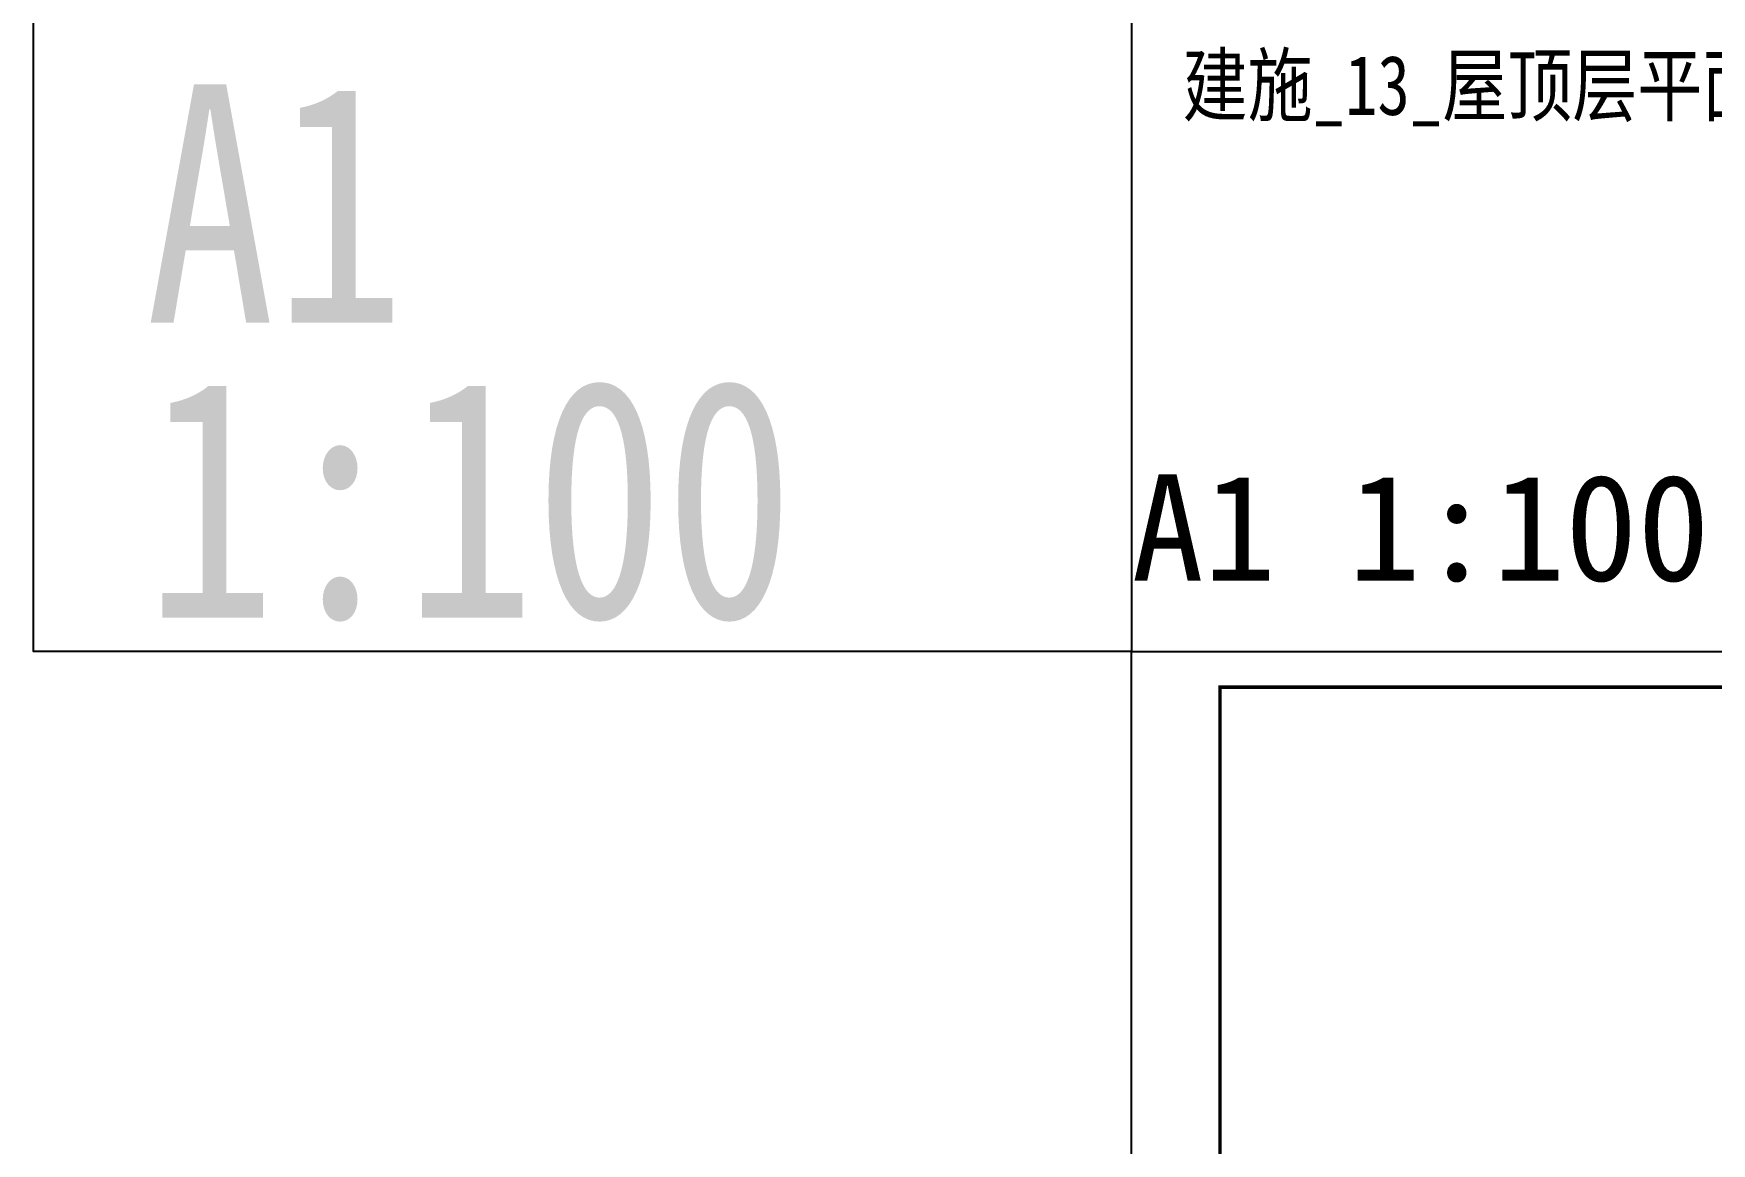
# Model space of a CAD drawing. Extents: x -518115 to 1124316, y -209821 to 1628073.
# Drawn here: x 782614 to 829990, y 224729 to 256048 of the extents above; entities that cross this region are included whole.
import ezdxf

# ---------------------------------------------------------------- set-up
doc = ezdxf.new("R2010")
doc.units = 0
doc.header["$LTSCALE"] = 1000
doc.header["$MEASUREMENT"] = 0
for name, color, linetype in [('text', 7, 'Continuous'), ('图框', 140, 'Continuous'), ('导图字', 7, 'Continuous')]:
    doc.layers.add(name, color=color, linetype=linetype)
doc.layers.add('yichutu', color=7, linetype='Continuous', true_color=0xffffff, plot=False)
doc.styles.add('_TCH_LABEL', font='')
doc.styles.add('黑体', font='')
doc.styles.get('_TCH_LABEL').set_extended_font_data('SimHei')
doc.styles.get('黑体').set_extended_font_data('SimHei')

# ---------------------------------------------------------------- blocks, each defined once
blk = doc.blocks.new('yct-841-594-84100-59399.9999999999-100-1000.0')
at = {"layer": 'yichutu', "color": 7, "true_color": 0xffffff}
blk.add_lwpolyline([(0, 0), (0, 59400), (84100, 59400), (84100, 0)], close=True, dxfattribs=at)
at = {"layer": 'yichutu', "color": 7, "true_color": 0xffffff, "style": '_TCH_LABEL'}
blk.add_text('A1 1:100', height=3000, dxfattribs=at).set_placement((0, 61400))
blk = doc.blocks.new('TK')
at = {"layer": '图框'}
blk.add_lwpolyline([(465375, 548714), (549475, 548714), (549475, 489314), (465375, 489314)], close=True, dxfattribs=at)
blk.add_lwpolyline([(465375, 548714), (549475, 548714), (549475, 489314), (465375, 489314)], close=True, dxfattribs=at)
at = {"layer": '图框', "const_width": 100}
blk.add_lwpolyline([(548475, 490314), (548475, 547714), (467875, 547714), (467875, 490314)], close=True, dxfattribs=at)

msp = doc.modelspace()

# ---------------------------------------------------------------- linework, layer by layer
at = {"layer": 'text', "color": 2}
msp.add_lwpolyline([(813614.1, 238606.8), (782614.1, 238606.8), (782614.1, 256415.2), (813614.1, 256415.2)], close=True, dxfattribs=at)

# ---------------------------------------------------------------- block references
msp.add_blockref('TK', (348239.1, -310106.9))
at = {"layer": 'yichutu'}
msp.add_blockref('yct-841-594-84100-59399.9999999999-100-1000.0', (813614.1, 179206.8), dxfattribs=at)

# ---------------------------------------------------------------- texts
at = {"layer": 'text', "color": 2, "style": '黑体', "width": 0.8}
for s, p in [('A1', (785767.4, 247889.6)), ('1:100', (785777.3, 239563.5))]:
    msp.add_text(s, height=6729.45, dxfattribs=at).set_placement(p)
at = {"layer": '导图字', "color": 1, "style": '黑体', "width": 0.8}
msp.add_text('建施_13_屋顶层平面图_A1', height=1682.363, dxfattribs=at).set_placement((815057.3, 253751.7))

doc.saveas('drawing.dxf')
